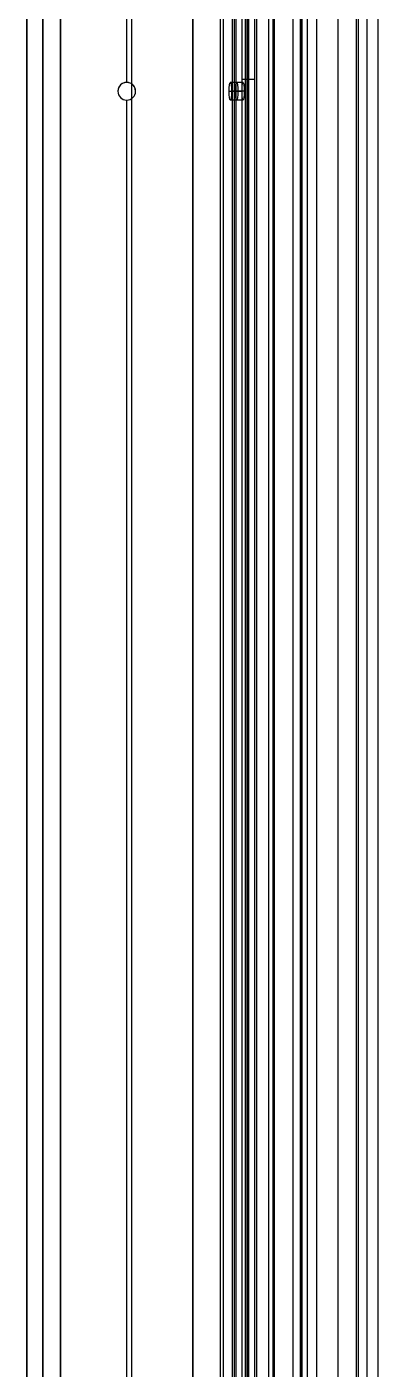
# Model space of a CAD drawing. Header units: millimetres. Extents: x -1488 to 3198, y -4194 to 3775.
# Drawn here: x -937.3 to -828.2, y -3241.8 to -2825.1 of the extents above; entities that cross this region are included whole.
import ezdxf

# ---------------------------------------------------------------- set-up
doc = ezdxf.new("R2010")
doc.units = ezdxf.units.MM
doc.header["$MEASUREMENT"] = 0
doc.layers.add('Domyślny', color=7, linetype='Continuous', true_color=0x000000)

# ---------------------------------------------------------------- blocks, each defined once
blk = doc.blocks.new('deska 2 siedziska awki Soft 02.412 SC')
at = {"layer": 'Domyślny'}
for p, q in [((5, 0), (1795, 0)), ((5, -32.5, -19), (1795, -32.5, -19)), ((5, -32.5, 19), (1795, -32.5, 19)), ((5, -60, -19), (1795, -60, -19)), ((5, -75, 5), (1795, -75, 5))]:
    blk.add_line(p, q, dxfattribs=at)
for points in [[(1795, 0, 14), (900, 0, 14), (5, 0, 14)], [(5, 0, -14), (900, 0, -14), (1795, 0, -14)], [(1795, -5, -19), (900, -5, -19), (5, -5, -19)], [(5, -5, 19), (900, -5, 19), (1795, -5, 19)], [(5, -60, 19), (900, -60, 19), (1795, -60, 19)], [(1795, -90, -9), (900, -90, -9), (5, -90, -9)]]:
    blk.add_open_spline(points, degree=2, dxfattribs=at)
blk = doc.blocks.new('blacha nona przednia awki Soft 02.412 SC')
at = {"layer": 'Domyślny'}
for p, q in [((-432.25, 71.61, -63.27), (432.25, 71.61, -63.27)), ((25, 72.19, -42.64), (852.5, 72.19, -42.64)), ((432.25, 67.64, -62.77), (432.25, 71.61, -63.27)), ((435, 67.98, -60.04), (435, 71.95, -60.54)), ((435, 71.95, -60.54), (435, 71.95, -60.54)), ((435, 67.98, -60.04), (435, 71.95, -60.54)), ((435, 71.26, -66), (435, 67.29, -65.5)), ((437.75, 71.61, -63.27), (902.5, 71.61, -63.27)), ((437.75, 67.64, -62.77), (437.75, 71.61, -63.27)), ((438.75, 70.2, -42.39), (438.75, 74.17, -42.89)), ((-902.5, 67.06, -83.4), (902.5, 67.06, -83.4)), ((-432.25, 67.64, -62.77), (432.25, 67.64, -62.77)), ((437.75, 67.64, -62.77), (902.5, 67.64, -62.77)), ((25, 53.34, -23), (852.5, 53.34, -23)), ((438.75, 53.34, -25), (438.75, 53.34, -21)), ((-902.5, 30.67, -25), (902.5, 30.67, -25)), ((-902.5, 30.67, -21), (902.5, 30.67, -21)), ((435, 27.75, -21), (435, 27.75, -25)), ((432.25, 25, -21), (432.25, 25, -25)), ((435, 22.25, -25), (435, 22.25, -21)), ((437.75, 25, -21), (437.75, 25, -25)), ((-902.5, 4, -8.5), (902.5, 4, -8.5)), ((902.5, 2), (-902.5, 2)), ((-902.5, 0, -8.5), (902.5, 0, -8.5))]:
    blk.add_line(p, q, dxfattribs=at)
at = {"layer": 'Domyślny', "extrusion": (-1.40914e-14, 0.992178, -0.124829)}
blk.add_arc((-435, -53.84, 78.94), 2.75, 270, 90, dxfattribs=at)
at = {"layer": 'Domyślny', "extrusion": (-3.8704e-15, 0.992178, -0.124829)}
blk.add_arc((-435, -53.84, 78.94), 2.75, 90, 270, dxfattribs=at)
at = {"layer": 'Domyślny', "extrusion": (0, 0.992178, -0.124829)}
for start, end in [(270, 90), (90, 270)]:
    blk.add_arc((-435, -53.84, 76.94), 2.75, start, end, dxfattribs=at)
at = {"layer": 'Domyślny', "extrusion": (9.676e-16, 0.992178, -0.124829)}
blk.add_arc((-435, -53.84, 74.94), 2.75, 270, 90, dxfattribs=at)
at = {"layer": 'Domyślny', "extrusion": (-9.676e-16, 0.992178, -0.124829)}
blk.add_arc((-435, -53.84, 74.94), 2.75, 90, 270, dxfattribs=at)
at = {"layer": 'Domyślny'}
for centre, start, end in [((435, 25, -21), 90, 270), ((435, 25, -25), 90, 270), ((435, 25, -23), 90, 270), ((435, 25, -21), 270, 90), ((435, 25, -25), 270, 90), ((435, 25, -23), 270, 90)]:
    blk.add_arc(centre, 2.75, start, end, dxfattribs=at)
for points in [[(852.5, 74.17, -42.89), (438.75, 74.17, -42.89), (25, 74.17, -42.89)], [(902.5, 69.04, -83.65), (0, 69.04, -83.65), (-902.5, 69.04, -83.65)], [(25, 70.2, -42.39), (438.75, 70.2, -42.39), (852.5, 70.2, -42.39)], [(902.5, 65.07, -83.15), (0, 65.07, -83.15), (-902.5, 65.07, -83.15)], [(852.5, 53.34, -25), (438.75, 53.34, -25), (25, 53.34, -25)], [(852.5, 53.34, -21), (438.75, 53.34, -21), (25, 53.34, -21)], [(-902.5, 8, -25), (0, 8, -25), (902.5, 8, -25)], [(-902.5, 8, -21), (0, 8, -21), (902.5, 8, -21)], [(-902.5, 4, -17), (0, 4, -17), (902.5, 4, -17)], [(902.5, 4), (0, 4), (-902.5, 4)], [(902.5, 0), (0, 0), (-902.5, 0)], [(-902.5, 0, -17), (0, 0, -17), (902.5, 0, -17)]]:
    blk.add_open_spline(points, degree=2, dxfattribs=at)
blk = doc.blocks.new('deska 2 siedziska awki Soft 02.412 SC 01')
at = {"layer": 'Domyślny'}
for p, q in [((5, 0), (1795, 0)), ((5, -32.5, -19), (1795, -32.5, -19)), ((5, -32.5, 19), (1795, -32.5, 19)), ((5, -60, -19), (1795, -60, -19)), ((5, -75, 5), (1795, -75, 5))]:
    blk.add_line(p, q, dxfattribs=at)
for points in [[(1795, 0, 14), (900, 0, 14), (5, 0, 14)], [(5, 0, -14), (900, 0, -14), (1795, 0, -14)], [(1795, -5, -19), (900, -5, -19), (5, -5, -19)], [(5, -5, 19), (900, -5, 19), (1795, -5, 19)], [(5, -60, 19), (900, -60, 19), (1795, -60, 19)], [(1795, -90, -9), (900, -90, -9), (5, -90, -9)]]:
    blk.add_open_spline(points, degree=2, dxfattribs=at)

msp = doc.modelspace()

# ---------------------------------------------------------------- block references
at = {"layer": 'Domyślny', "extrusion": (0.992178, 5.8411e-17, -0.124829)}
msp.add_blockref('blacha nona przednia awki Soft 02.412 SC', (-3280.1, 47.57, -865.13), dxfattribs=at)
at = {"layer": 'Domyślny', "extrusion": (-1.66533e-15, 7.81823e-16, -1), "rotation": 270}
msp.add_blockref('deska 2 siedziska awki Soft 02.412 SC 01', (937.26, -2380.1, -253.14), dxfattribs=at)
at = {"layer": 'Domyślny', "extrusion": (-0.992178, 2.72393e-17, 0.124829), "rotation": 180}
msp.add_blockref('deska 2 siedziska awki Soft 02.412 SC', (4180.11, 50.82, 867.7), dxfattribs=at)

doc.saveas('drawing.dxf')
